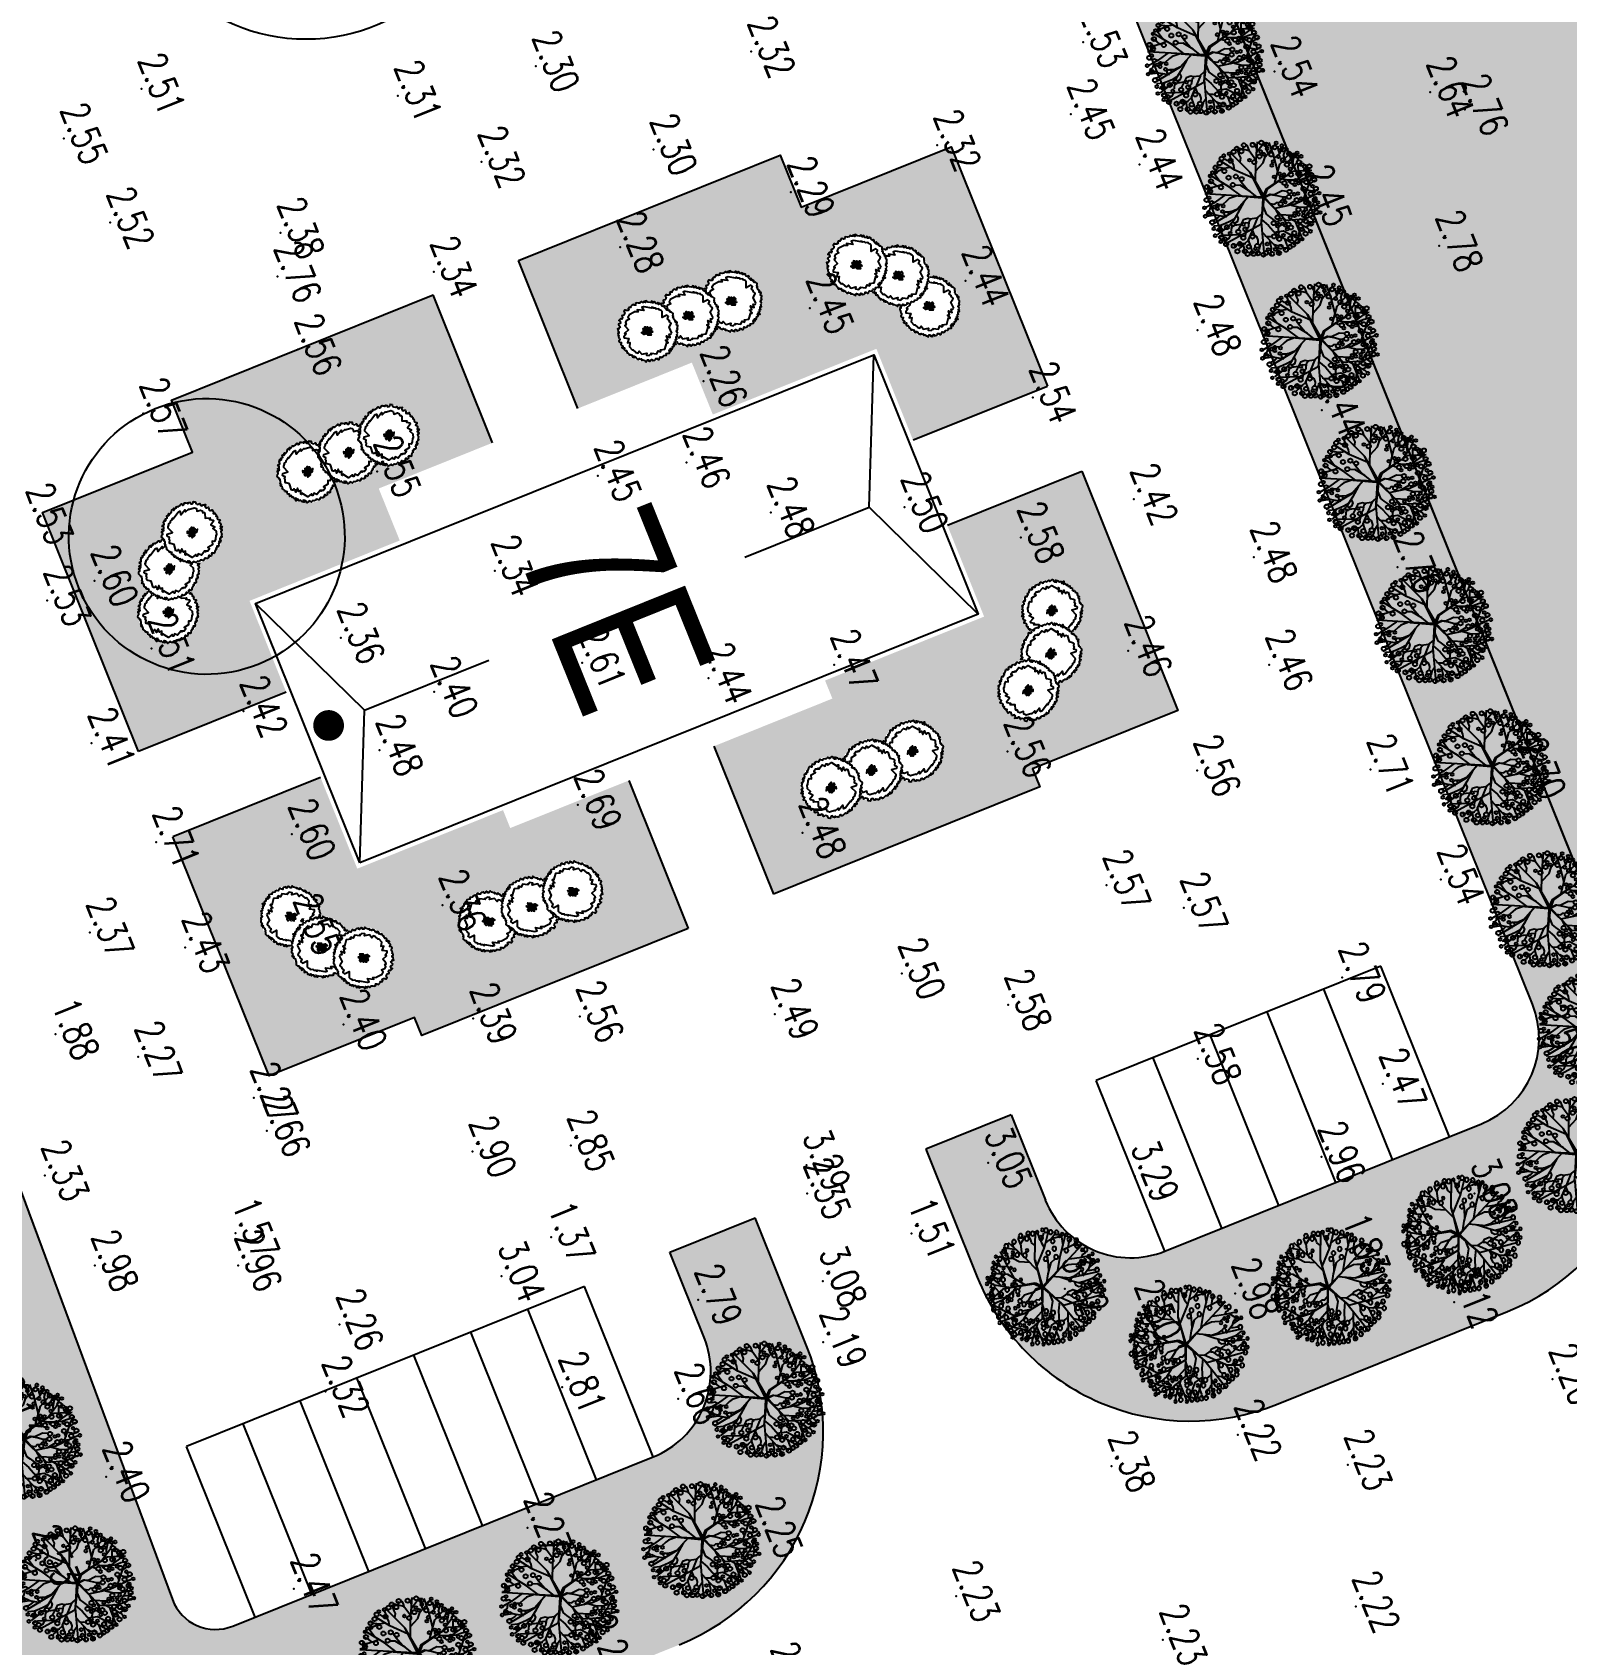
# Model space of a CAD drawing. Header units: millimetres. Extents: x 405522 to 410309, y 2303080 to 2310223.
# Drawn here: x 406826.9 to 406927, y 2306769 to 2306874.2 of the extents above; entities that cross this region are included whole.
import ezdxf
from ezdxf.enums import TextEntityAlignment as Align
from ezdxf.xclip import XClip

# ---------------------------------------------------------------- set-up
doc = ezdxf.new("R2010")
doc.units = ezdxf.units.MM
doc.header["$LTSCALE"] = 10
doc.header["$MEASUREMENT"] = 0
doc.header["$XCLIPFRAME"] = 0
doc.layers.get('0').update_dxf_attribs({"linetype": 'CONTINUOUS'})
doc.layers.get('Defpoints').update_dxf_attribs({"linetype": 'CONTINUOUS'})
for name, color, linetype in [('2CAY1', 88, 'CONTINUOUS'), ('Bao', 1, 'CONTINUOUS'), ('caodo', 7, 'CONTINUOUS'), ('Cay', 86, 'CONTINUOUS'), ('CAYCO', 86, 'CONTINUOUS'), ('co', 84, 'CONTINUOUS'), ('DIM', 4, 'CONTINUOUS'), ('Hatch', 8, 'CONTINUOUS'), ('Line', 136, 'CONTINUOUS'), ('Nha xuong', 125, 'CONTINUOUS'), ('Other', 9, 'CONTINUOUS'), ('piping', 1, 'CONTINUOUS')]:
    doc.layers.add(name, color=color, linetype=linetype)
doc.layers.add('Bo-co', color=84, linetype='CONTINUOUS', lineweight=18)
doc.styles.add('1', font='VHAVAN_2.TTF')
doc.styles.add('Dien', font='simplex.shx', dxfattribs={"width": 0.75})
doc.styles.add('txt', font='romans.shx', dxfattribs={"height": 0.2})
doc.dimstyles.new('D6.7', dxfattribs={"dimscale": 6.7, "dimtxt": 1.5, "dimasz": 2, "dimexe": 1.5, "dimexo": 0.5, "dimgap": 1, "dimtad": 1, "dimdec": 0, "dimdsep": 46, "dimtxsty": 'Dien', "dimcen": 1, "dimclrd": 256, "dimclre": 256, "dimclrt": 7, "dimaunit": 1, "dimadec": 3, "dimazin": 0, "dimtfac": 1, "dimtdec": 0, "dimtmove": 1, "dimatfit": 0, "dimfxl": 1, "dimtolj": 1, "dimtzin": 0, "dimlwe": -1, "dimarcsym": 0})
pattern_1 = [(21.91894, (407717.7514, 2306586.61675), (0.39203297, 0.91995117), [0.1875, -1.2267136]), (336.91894, (407717.7514, 2306586.6167), (0.392033, 0.9199512), [0.1875, -0.8125]), (66.91894, (407717.7514, 2306586.6167), (-0.9199512, 0.392033), [0.1875, -0.8125])]

# ---------------------------------------------------------------- blocks, each defined once
blk = doc.blocks.new('*D26')
at = {"layer": 'Defpoints', "color": 0, "linetype": 'Continuous'}
for p in [(406742.66, 2306987.54), (407088.98, 2306054.36), (407050.04, 2306039.91)]:
    blk.add_point(p, dxfattribs=at)
at = {"layer": 'DIM'}
for p, q in [((406739.52, 2306986.38), (406694.3, 2306969.59)), ((407085.84, 2306053.2), (407040.61, 2306036.41))]:
    blk.add_line(p, q, dxfattribs=at)
at = {"layer": 'DIM', "linetype": 'Continuous', "lineweight": -2}
blk.add_line((406708.38, 2306960.53), (407045.37, 2306052.47), dxfattribs=at)
at = {"layer": 'DIM', "linetype": 'Continuous'}
for points in [[(406710.47, 2306961.3), (406706.29, 2306959.75), (406703.72, 2306973.09)], [(407047.47, 2306053.25), (407043.28, 2306051.7), (407050.04, 2306039.91)]]:
    blk.add_solid(points, dxfattribs=at)
at = {"layer": 'DIM', "color": 7, "linetype": 'Continuous', "insert": (406887.87, 2306510.58), "char_height": 10.05, "attachment_point": 5, "rotation": 290.3607, "style": 'Dien'}
blk.add_mtext('\\A1;995', dxfattribs=at)
blk = doc.blocks.new('43')
at = {"layer": 'CAYCO', "color": 98}
for points in [[(0.04, -0.02), (-0.86, 0.37), (-2.64, 3.15), (-2.7, 5.04)], [(-1.87, 2.02), (-1.76, 2.46), (-1.81, 3.95), (-2.01, 4.53), (-2.16, 5.15)], [(-1.2, 4.66), (-1.86, 4.94), (-2.03, 5.12)], [(0.42, 4.1), (-1.21, 4.7), (-1.68, 5.39)], [(-0.67, 4.45), (-0.52, 5.24), (-0.7, 5.57)], [(1.16, 1.16), (0.75, 3.27), (-0.35, 5.71)], [(-0.05, -0.04), (2.4, 2.26), (2.32, 4.25), (1.64, 5.8)], [(2.3, 4.23), (1.65, 4.57), (1.19, 4.93), (0.32, 5.38), (0.29, 5.53)], [(0.88, 2.85), (1.11, 3.69), (1.09, 4.44), (0.91, 5.18), (0.88, 5.42)], [(1.44, 4.8), (1.38, 5.29), (1.18, 5.59)], [(2.1, 4.65), (2.44, 5.05)], [(-2.91, 3.09), (-3.35, 3.07), (-4.07, 3.21), (-4.52, 3.35)], [(-3.68, 2.12), (-3.69, 2.68), (-4.13, 3.2), (-4.33, 3.37)], [(-2.17, 2.46), (-3.54, 3.53), (-4.32, 3.84)], [(-2.55, 3.65), (-3.24, 3.66), (-3.68, 4.06)], [(-3.27, 3.66), (-3.18, 4.06), (-3.23, 4.39)], [(-2.64, 4.16), (-3.16, 4.5)], [(-1.77, 3.52), (-2.58, 4.67), (-2.63, 4.75)], [(-0.13, 4.34), (-0.66, 4.14)], [(2.36, 2.86), (3.27, 4.48), (3.54, 4.71)], [(2.56, 3.22), (4.46, 3.93)], [(3.17, 4.26), (2.81, 4.95)], [(3.06, 3.95), (3.48, 4.14), (3.77, 4.24)], [(3.49, 3.61), (4.83, 3.5)], [(3.65, 0.99), (3.53, 1.99), (3.88, 2.64), (4.25, 3.42), (4.49, 3.73)], [(-4.51, 1.76), (-4.85, 1.64), (-5.28, 1.6)], [(-4.83, 1.65), (-5.19, 2)], [(-4.03, 1.2), (-4.47, 1.74), (-4.9, 1.97), (-5.07, 2.28)], [(-4.04, 2.28), (-4.29, 2.16), (-4.66, 2.28), (-5, 2.39)], [(-1.36, 1.16), (-3.41, 1.75), (-4.58, 2.87)], [(-3.86, 2.86), (-4.39, 3.1)], [(-1.76, 2.51), (-1.47, 2.76)], [(-1.63, 1.54), (-1.46, 2.01)], [(-0.23, 1.03), (-0.65, 1.92), (-0.6, 2.43)], [(0.02, 0.04), (-0.29, 0.72), (-0.16, 1.36), (0.01, 1.98), (-0.03, 2.47)], [(0.92, 2.37), (0.43, 3.22)], [(1.81, 1.8), (1.9, 2.79), (1.85, 3.14)], [(1.95, 1.85), (2.84, 2.3)], [(2.3, -0.28), (2.94, 0.44), (3.77, 1.14), (4.95, 3.12)], [(3.96, 2.69), (4.48, 2.88), (4.81, 3.21), (4.82, 3.28)], [(4.27, 2.05), (4.9, 2.29), (5.28, 2.54)], [(4.86, 0.94), (4.98, 1.22), (5.08, 1.71), (5.47, 2.18)], [(-4.46, -0.65), (-4.68, -0.63), (-5.74, 0.23)], [(-2.63, 1.53), (-4.36, 1.12), (-5.66, 0.7)], [(-4.56, 0.55), (-4.93, 0.4), (-5.65, 0.38)], [(-2.77, -0.76), (-3.58, 0.01), (-4.2, 0.23), (-4.88, 0.85), (-5.45, 1.28)], [(-0.01, 0), (-2.64, -1.37), (-4.76, -3.4)], [(-0.01, 0), (2.83, -0.34), (4.73, -4)], [(0.67, 0.64), (0.75, 1.15), (0.56, 1.35), (0.55, 1.53)], [(0.9, -0.11), (1.77, 0.22), (2.04, 0.57), (2.56, 1.26)], [(1.28, 1.22), (1.91, 1.54)], [(3.63, 1.42), (3.1, 1.51)], [(3.63, -0.2), (5.26, 1.25), (5.9, 1.51)], [(3.91, 1.17), (4.26, 1.47)], [(3.98, 0.07), (4.06, 0.27), (4.06, 0.58), (4.09, 0.89)], [(4.49, 0.53), (5.26, 0.69), (5.85, 0.61), (5.99, 0.68)], [(-1.58, -0.81), (-3.4, -0.75), (-5.77, -0.53)], [(-5.12, -0.62), (-5.42, -0.79), (-5.61, -0.93)], [(-4.75, -1.34), (-5.1, -1.46), (-5.36, -1.55), (-5.46, -1.67)], [(-3.87, -0.71), (-4.85, -1.41), (-5.11, -2.38)], [(-4.46, -0.65), (-4.68, -0.63)], [(-1.99, -1.03), (-2.87, -2.93), (-3.82, -4.37)], [(-0.81, -1.64), (-1.6, -2.29), (-2.03, -2.57)], [(-0.04, -0.65), (-0.64, -1.37), (-1.29, -2.39), (-1.28, -3)], [(0.01, 0), (-0.47, -6.08)], [(-0.13, -1.52), (1.21, -2.75), (2.78, -5.48)], [(1.74, -0.26), (2.15, -0.77), (2.24, -1.42), (2.16, -1.66), (2.31, -2.16), (3.34, -2.7)], [(2.09, -0.67), (3.26, -1.18)], [(2.28, -1.36), (2.43, -1.53), (2.83, -1.61), (3.02, -1.64), (3.26, -1.89), (3.3, -1.86)], [(2.56, -0.3), (6.08, -0.05)], [(2.65, -1.63), (2.62, -1.92), (2.76, -2.06)], [(3.27, -1.19), (4.36, -1.67), (5.76, -1.23)], [(3.45, -1.21), (3.96, -1.01)], [(3.75, -1.11), (4.04, -0.81), (4.44, -0.68), (4.76, -0.71)], [(4.34, -1.58), (5.45, -2.82)], [(4.6, -0.19), (4.95, -0.45), (5.38, -0.57), (5.85, -0.83)], [(-4.92, -2.07), (-5.37, -1.9)], [(-3.69, -2.37), (-4.15, -2.29), (-4.43, -2.42), (-5.1, -2.62)], [(-2.92, -2.94), (-3.34, -3.01), (-3.71, -3.16), (-4.23, -3.35), (-4.55, -3.49)], [(-3.81, -3.15), (-3.87, -3.42), (-3.9, -3.68), (-4.06, -3.93)], [(-0.19, -2.32), (-1.12, -3.51), (-2.43, -5.54)], [(-0.2, -2.73), (0.07, -3.56), (0.28, -3.83), (0.68, -4.28), (0.7, -4.81)], [(0.44, -2.05), (1.57, -2.69), (2.5, -3.28), (3.09, -3.92), (3.8, -4.87)], [(1.16, -2.71), (1.41, -3.31), (1.45, -3.77)], [(1.83, -2.82), (2.15, -2.67), (2.5, -2.79), (2.7, -3.14)], [(2.2, -3.1), (2.48, -3.6), (2.73, -4.23), (2.83, -4.51), (2.89, -5.16), (2.95, -5.27)], [(2.75, -3.28), (3.22, -3.42), (3.44, -3.42)], [(2.77, -2.42), (2.82, -2.82), (2.83, -2.99)], [(3.65, -1.91), (4.07, -2.02)], [(3.84, -2.41), (3.87, -4.2), (4.06, -4.67)], [(4.77, -1.94), (4.78, -2.6), (5.01, -3.17)], [(4.94, -2.21), (5.17, -2.16), (5.66, -2.1), (5.74, -2.17)], [(-3.16, -3.37), (-3.13, -3.64), (-3.07, -4.01), (-3.17, -4.5), (-3.23, -4.89)], [(-3.06, -4.19), (-2.87, -4.46), (-2.71, -4.83), (-2.74, -5.12)], [(-1.73, -4.49), (-2.64, -5.12)], [(-1.27, -4.82), (-1.49, -5.09), (-1.64, -5.38), (-1.8, -5.61)], [(-1.48, -4.09), (-1.31, -4.55), (-1.08, -5.34), (-1.15, -5.83)], [(-0.29, -4.01), (0.48, -5.13), (1.02, -6.1)], [(1.8, -4.92), (1.58, -5.32), (1.61, -5.81), (1.67, -5.96)], [(1.98, -3.86), (1.76, -5.02), (1.87, -5.9)], [(1.84, -4.57), (2.05, -4.8), (2.26, -5.15), (2.36, -5.54)], [(2.77, -4.4), (3.29, -4.62), (3.38, -4.98)], [(3.25, -4.16), (3.33, -4.52), (3.3, -4.9)], [(3.83, -3.49), (4.19, -3.68), (4.36, -3.95), (4.53, -4.16)], [(-1.05, -5.33), (-0.79, -5.49), (-0.59, -5.82), (-0.54, -6.02)], [(0.5, -5.02), (0.31, -5.38), (0.38, -5.67), (0.31, -5.88)], [(0.68, -5.48), (1.25, -5.62), (1.41, -5.92)]]:
    blk.add_lwpolyline(points, dxfattribs=at)
for points in [[(-2.61, -1.35), (-0.25, -0.04, 0.639731), (-0.25, 0.04, -0.028149), (-0.87, 0.31), (-2.1, 2.27)], [(-2.1, 2.27), (-0.83, 0.4), (-0.1, 0.11, 1.16279), (-0.09, 0.17), (-0.31, 0.64), (-0.24, 1.06)], [(-0.23, 1.03), (-0.27, 0.73), (0, 0.17, 0.55359), (0.09, 0.16), (1.96, 1.86), (0.14, 0.09, 0.626939), (0.16, 0.03), (2.61, -0.3)], [(-0.19, -2.54), (-0.05, -0.15, 0.782514), (-0.12, -0.13), (-2.59, -1.33)], [(-0.19, -2.62), (0.07, -0.16, -0.463396), (0.16, -0.1), (2.81, -0.31)]]:
    blk.add_lwpolyline(points, format="xyb", dxfattribs=at)
for centre, radius in [((-3.12, 4.81), 0.215), ((-2.22, 4.98), 0.215), ((-1.72, 5.28), 0.215), ((-1.06, 5.08), 0.144), ((-0.79, 5.43), 0.215), ((-0.26, 4.88), 0.215), ((-0.3, 5.76), 0.144), ((0.2, 5.35), 0.144), ((0.4, 5.29), 0.215), ((0.66, 5.59), 0.144), ((1.12, 5.48), 0.215), ((1.66, 5.45), 0.215), ((1.7, 5.82), 0.144), ((1.94, 4.84), 0.215), ((2.49, 5.22), 0.144), ((2.84, 4.86), 0.215), ((-4.54, 3.56), 0.144), ((-4.26, 3.22), 0.215), ((-4.16, 3.98), 0.144), ((-4.11, 3.59), 0.144), ((-3.56, 3.72), 0.215), ((-3.3, 4.11), 0.144), ((-3.07, 4.37), 0.215), ((-2.67, 4.61), 0.215), ((-2.36, 3.65), 0.215), ((-2.37, 3.83), 0.144), ((-1.71, 3.38), 0.144), ((-1.62, 4.14), 0.144), ((-1.48, 4.47), 0.215), ((-1.39, 3.63), 0.144), ((-1.22, 3.27), 0.144), ((-0.79, 4.14), 0.215), ((-0.32, 3.54), 0.144), ((0.21, 3.87), 0.144), ((0.35, 3.42), 0.215), ((0.3, 4.45), 0.144), ((0.64, 4.33), 0.144), ((0.73, 4.65), 0.215), ((1.35, 3.58), 0.215), ((1.34, 4.36), 0.144), ((1.62, 4.09), 0.144), ((1.72, 3.21), 0.144), ((1.84, 3.58), 0.144), ((1.99, 4.09), 0.144), ((2.53, 3.74), 0.215), ((2.6, 4.36), 0.215), ((2.74, 4.61), 0.144), ((3.07, 3.79), 0.215), ((3.46, 3.89), 0.144), ((3.86, 4.27), 0.215), ((4.11, 3.29), 0.144), ((4.63, 3.42), 0.215), ((-4.47, 2.74), 0.215), ((-4.17, 1.64), 0.144), ((-3.81, 2.08), 0.215), ((-3.61, 2.85), 0.144), ((-3.33, 2.48), 0.215), ((-2.88, 2.81), 0.144), ((-2.38, 1.74), 0.144), ((-2.28, 2.88), 0.215), ((-2.31, 2.16), 0.144), ((-2.02, 1.87), 0.144), ((-1.52, 3), 0.215), ((-1.43, 2.19), 0.215), ((-1.12, 2.4), 0.144), ((-0.52, 2.7), 0.215), ((-0.24, 3.17), 0.144), ((0.01, 2.62), 0.215), ((0.21, 2.14), 0.144), ((0.46, 1.91), 0.144), ((0.56, 2.24), 0.144), ((0.72, 1.75), 0.215), ((1.98, 3.17), 0.144), ((2.13, 2.7), 0.144), ((2.33, 1.66), 0.144), ((2.78, 1.92), 0.144), ((2.86, 2.52), 0.215), ((2.87, 1.6), 0.144), ((2.96, 2.22), 0.144), ((3.18, 2.77), 0.215), ((3.34, 2.36), 0.144), ((3.76, 3.1), 0.215), ((3.97, 1.98), 0.144), ((4.31, 2.68), 0.215), ((4.36, 1.53), 0.215), ((5.16, 1.65), 0.215), ((5.49, 2.2), 0.215), ((-5.44, 0.39), 0.215), ((-5.15, 1.25), 0.215), ((-5.03, 0.46), 0.144), ((-4.41, 0.89), 0.215), ((-3.68, 1.06), 0.144), ((-3.29, 0.93), 0.144), ((-2.09, 1.14), 0.144), ((0, 0), 0.0638), ((2.1, 1.4), 0.215), ((2.7, 0.98), 0.215), ((2.68, 1.34), 0.144), ((3.01, 1.39), 0.144), ((3.74, 1.36), 0.144), ((4.08, 1), 0.215), ((5.41, 1.1), 0.144), ((5.41, 0.36), 0.144), ((-5.46, -1.01), 0.215), ((-3.66, -0.89), 0.215), ((5.02, -0.76), 0.215), ((5.09, -1.63), 0.215), ((5.32, -0.96), 0.144), ((5.8, -0.7), 0.215), ((5.84, -1.77), 0.215), ((-4.8, -2.21), 0.215), ((-4.77, -3), 0.215), ((-1.93, -2.23), 0.215), ((3.52, -2.69), 0.215), ((4.15, -2.18), 0.215), ((4.78, -2.56), 0.215), ((4.97, -3.19), 0.215), ((5.56, -2.05), 0.215), ((-3.62, -4.48), 0.215), ((-2.72, -4.89), 0.144), ((-2.1, -3.59), 0.215), ((0.82, -4.2), 0.144), ((1.39, -4.28), 0.144), ((3.02, -3.85), 0.215), ((3.27, -4.58), 0.215), ((-1.77, -5.41), 0.215), ((-0.05, -5.64), 0.144)]:
    blk.add_circle(centre, radius, dxfattribs=at)
at = {"layer": 'CAYCO', "color": 50}
for centre, radius in [((3.62, 4.78), 0.144), ((4.41, 3.92), 0.144), ((-5.31, 2.01), 0.144), ((-4.9, 2.14), 0.215), ((-4.92, 2.49), 0.144), ((4.99, 2.97), 0.215), ((5.21, 2.59), 0.215), ((5.81, 1.48), 0.215), ((-5.67, -0.13), 0.215), ((-5.6, 1.41), 0.144), ((-4.45, 0.13), 0.144), ((4.85, 0.28), 0.144), ((5.78, 0.12), 0.215), ((5.88, 0.75), 0.215), ((5.95, -0.13), 0.215), ((-4.73, -0.18), 0.144), ((-4.24, -0.34), 0.215), ((-3.87, -1.39), 0.144), ((4.06, -1.23), 0.215), ((5.65, -1.31), 0.144), ((5.84, -1.16), 0.215), ((-5.44, -1.94), 0.215), ((-5.09, -2.67), 0.215), ((-4.57, -3.47), 0.144), ((-3.85, -3.34), 0.215), ((-2.21, -2.83), 0.215), ((-1.35, -3.16), 0.215), ((2.73, -3.24), 0.215), ((2.76, -2.13), 0.144), ((3.28, -1.95), 0.215), ((5.54, -2.82), 0.215), ((-4.39, -4.02), 0.144), ((-4.09, -4.26), 0.215), ((-3.18, -4.9), 0.215), ((-2.79, -4.01), 0.215), ((-1.12, -4.39), 0.215), ((0.74, -4.78), 0.144), ((0.9, -5.13), 0.144), ((1.1, -4.8), 0.144), ((1.63, -3.9), 0.215), ((3.65, -3.54), 0.144), ((3.88, -5.11), 0.144), ((4.06, -4.47), 0.215), ((4.26, -4.1), 0.215), ((4.53, -4.51), 0.144), ((4.78, -3.98), 0.215), ((-2.66, -5.23), 0.144), ((-2.32, -5.49), 0.144), ((-1.19, -5.85), 0.215), ((-0.74, -5.52), 0.215), ((0.16, -5.92), 0.215), ((0.97, -6.15), 0.144), ((1.59, -5.69), 0.215), ((1.85, -6.09), 0.144), ((2.49, -5.38), 0.215), ((3.16, -5.21), 0.144)]:
    blk.add_circle(centre, radius, dxfattribs=at)
blk = doc.blocks.new('cayduongpho1')
blk.add_wipeout([(-1.65, 1.13), (-1.75, 0.97), (-1.85, 0.75), (-1.91, 0.58), (-1.96, 0.38), (-1.99, 0.18), (-2, -0.06), (-1.99, -0.2), (-1.96, -0.41), (-1.9, -0.62), (-1.83, -0.8), (-1.74, -0.98), (-1.64, -1.15), (-1.53, -1.29), (-1.4, -1.43), (-1.2, -1.6), (-1, -1.73), (-0.74, -1.86), (-0.48, -1.94), (-0.24, -1.99), (0.01, -2), (0.25, -1.98), (0.5, -1.94), (0.68, -1.88), (0.91, -1.78), (1.14, -1.65), (1.34, -1.49), (1.52, -1.3), (1.71, -1.04), (1.83, -0.82), (1.92, -0.56), (1.98, -0.3), (2, -0.04), (1.99, 0.24), (1.95, 0.44), (1.91, 0.61), (1.83, 0.82), (1.76, 0.96), (1.66, 1.11), (1.54, 1.28), (1.38, 1.45), (1.16, 1.63), (1.01, 1.73), (0.75, 1.85), (0.49, 1.94), (0.2, 1.99), (-0.06, 2), (-0.42, 1.95), (-0.72, 1.86), (-0.99, 1.74), (-1.24, 1.57), (-1.39, 1.43), (-1.5, 1.32)]).dxf.layer = '2CAY1'
at = {"layer": '2CAY1'}
for points in [[(-1.85, 0.66), (-1.69, 0.74), (-1.74, 0.74), (-1.74, 0.77), (-1.69, 0.82), (-1.74, 0.86), (-1.74, 0.9), (-1.67, 0.94), (-1.67, 1.02), (-1.64, 1.12), (-1.58, 1.12), (-1.52, 1.17), (-1.53, 1.27), (-1.49, 1.32), (-1.42, 1.27), (-1.38, 1.32), (-1.38, 1.38), (-1.29, 1.38), (-1.24, 1.4), (-1.21, 1.47), (-1.14, 1.48), (-1.14, 1.57), (-1.1, 1.57), (-1.05, 1.73), (-0.91, 1.77), (-0.85, 1.73), (-0.8, 1.75), (-0.77, 1.83), (-0.7, 1.85), (-0.69, 1.78), (-0.61, 1.8), (-0.58, 1.77), (-0.56, 1.8), (-0.59, 1.88), (-0.54, 1.9), (-0.49, 1.81), (-0.38, 1.86), (-0.38, 1.96), (-0.29, 1.96), (-0.27, 1.9), (-0.21, 1.9), (-0.12, 1.95), (-0.12, 2), (-0.07, 1.98), (0.02, 2), (0.02, 1.93), (0.07, 1.9), (0.13, 1.93), (0.13, 1.98), (0.17, 1.96), (0.18, 1.91), (0.25, 1.88), (0.37, 1.96), (0.41, 1.93), (0.41, 1.85), (0.48, 1.83), (0.51, 1.91), (0.57, 1.9), (0.57, 1.85), (0.61, 1.81), (0.73, 1.77), (0.87, 1.81), (0.94, 1.75), (0.88, 1.68), (0.95, 1.67), (1.01, 1.72), (1.02, 1.67), (1.02, 1.63), (1.08, 1.6), (1.16, 1.63), (1.19, 1.58), (1.21, 1.55), (1.21, 1.52), (1.21, 1.5), (1.3, 1.45), (1.41, 1.42), (1.42, 1.4), (1.42, 1.38), (1.46, 1.38), (1.46, 1.34), (1.45, 1.3), (1.41, 1.27), (1.46, 1.25), (1.49, 1.22), (1.6, 1.22), (1.64, 1.17), (1.64, 1.15), (1.64, 1.15), (1.63, 1.14), (1.68, 1.04), (1.64, 1), (1.64, 1), (1.64, 1), (1.71, 0.97), (1.75, 0.97), (1.75, 0.92), (1.77, 0.87), (1.75, 0.87), (1.7, 0.81), (1.75, 0.74), (1.84, 0.71), (1.92, 0.72), (1.95, 0.59), (1.86, 0.54), (1.86, 0.49), (1.85, 0.46), (1.85, 0.44), (1.86, 0.36), (1.92, 0.31), (1.96, 0.28), (1.93, 0.23), (1.92, 0.23), (1.86, 0.19), (1.88, 0.18), (1.86, 0.16), (1.88, 0.13), (1.88, 0.08), (1.9, 0.08), (1.92, 0.08), (1.96, 0.08), (2.03, -0.1), (1.99, -0.04), (1.93, -0.1), (1.9, -0.1), (1.9, -0.14), (1.85, -0.19), (1.88, -0.24), (1.9, -0.24), (1.92, -0.29), (1.95, -0.32), (1.95, -0.34), (1.88, -0.39), (1.88, -0.39), (1.86, -0.4), (1.78, -0.44), (1.78, -0.48), (1.82, -0.5), (1.82, -0.55), (1.82, -0.57), (1.82, -0.57), (1.79, -0.57), (1.9, -0.62), (1.86, -0.65), (1.79, -0.77), (1.7, -0.77), (1.71, -0.8), (1.71, -0.87), (1.75, -0.87), (1.72, -0.9), (1.72, -0.9), (1.72, -0.92), (1.68, -1), (1.61, -1), (1.63, -1.06), (1.57, -1.13), (1.52, -1.13), (1.48, -1.2), (1.48, -1.2), (1.48, -1.25), (1.48, -1.25), (1.49, -1.33), (1.45, -1.36), (1.42, -1.36), (1.34, -1.35), (1.3, -1.33), (1.3, -1.33), (1.31, -1.36), (1.3, -1.41), (1.3, -1.46), (1.3, -1.46), (1.21, -1.51), (1.19, -1.51), (1.1, -1.53), (1.1, -1.54), (1.12, -1.54), (1.15, -1.64), (1.05, -1.64), (1.01, -1.64), (1.02, -1.61), (0.97, -1.58), (0.95, -1.63), (0.95, -1.69), (0.95, -1.69), (0.88, -1.73), (0.84, -1.73), (0.8, -1.69), (0.73, -1.73), (0.73, -1.73), (0.73, -1.76), (0.69, -1.81), (0.61, -1.81), (0.48, -1.89), (0.48, -1.83), (0.41, -1.86), (0.36, -1.81), (0.3, -1.83), (0.3, -1.86), (0.3, -1.89), (0.28, -1.89), (0.29, -1.89), (0.26, -1.91), (0.21, -1.91), (0.14, -1.91), (0.18, -1.84), (0.13, -1.84), (0.11, -1.86), (0.04, -1.86), (0.03, -1.86), (0.04, -1.87), (0.03, -1.89), (-0.05, -1.91), (-0.12, -1.92), (-0.11, -1.92), (-0.18, -1.91), (-0.16, -1.87), (-0.18, -1.83), (-0.25, -1.86), (-0.32, -1.81), (-0.33, -1.86), (-0.34, -1.87), (-0.36, -1.87), (-0.4, -1.86), (-0.41, -1.86), (-0.44, -1.83), (-0.44, -1.83), (-0.56, -1.83), (-0.66, -1.86), (-0.7, -1.83), (-0.7, -1.78), (-0.7, -1.78), (-0.7, -1.71), (-0.77, -1.69), (-0.8, -1.71), (-0.8, -1.73), (-0.8, -1.73), (-0.81, -1.73), (-0.89, -1.74), (-0.94, -1.69), (-0.92, -1.64), (-0.95, -1.58), (-1.01, -1.58), (-1.05, -1.63), (-1.07, -1.61), (-1.16, -1.54), (-1.2, -1.48), (-1.17, -1.41), (-1.23, -1.39), (-1.27, -1.38), (-1.32, -1.41), (-1.39, -1.38), (-1.4, -1.35), (-1.4, -1.2), (-1.49, -1.2), (-1.57, -1.11), (-1.57, -1.03), (-1.69, -0.96), (-1.69, -0.98), (-1.71, -0.9), (-1.67, -0.85), (-1.78, -0.78), (-1.86, -0.73), (-1.85, -0.68), (-1.78, -0.63), (-1.76, -0.53), (-1.86, -0.55), (-1.87, -0.55), (-1.89, -0.55), (-1.87, -0.47), (-1.86, -0.47), (-1.8, -0.47), (-1.8, -0.44), (-1.82, -0.44), (-1.91, -0.44), (-1.91, -0.37), (-1.89, -0.3), (-1.87, -0.27), (-1.94, -0.22), (-1.94, -0.17), (-1.86, -0.07), (-1.91, -0.07), (-2.03, -0.02), (-1.85, 0.04), (-1.94, 0.13), (-1.91, 0.16), (-1.89, 0.18), (-1.87, 0.23), (-1.86, 0.24), (-1.91, 0.26), (-1.93, 0.29), (-1.89, 0.31), (-1.87, 0.33), (-1.86, 0.34), (-1.85, 0.38), (-1.85, 0.44), (-1.91, 0.46), (-1.91, 0.46), (-1.85, 0.52), (-1.82, 0.54), (-1.8, 0.54), (-1.8, 0.54)], [(-1.49, 0.52), (-1.16, 0.8), (-1.2, 1.03), (-1.2, 1.03), (-1.2, 1.07), (-1.16, 1.12), (-1.02, 1.16), (-1, 1.22), (-0.85, 1.25), (-0.85, 1.4), (-0.84, 1.43), (-0.71, 1.47), (-0.49, 1.2), (-0.34, 1.56), (-0.25, 1.6), (-0.12, 1.6), (-0.07, 1.64), (0.07, 1.56), (0.15, 1.6), (0.27, 1.54), (0.31, 1.57), (0.39, 1.55), (0.36, 1.51), (0.86, 1.39), (0.92, 1.35), (0.92, 1.33), (0.98, 1.3), (0.79, 1.15), (1.2, 1.03), (1.09, 0.94), (1.33, 0.83), (1.32, 0.81), (1.56, 0.52), (1.56, 0.52), (1.56, 0.42), (1.57, 0.36), (1.42, 0.27), (1.58, 0.07), (1.58, 0.07), (1.58, -0.03), (1.48, -0.13), (1.53, -0.22), (1.49, -0.24), (1.49, -0.27), (1.21, -0.4), (1.35, -0.69), (1.35, -0.7), (1.25, -0.7), (1.3, -0.93), (1.26, -1), (0.95, -0.91), (0.93, -1.21), (0.79, -1.13), (0.71, -1.39), (0.47, -1.51), (0.43, -1.48), (0.21, -1.55), (0.05, -1.55), (0.01, -1.41), (-0.22, -1.52), (-0.49, -1.32), (-0.52, -1.45), (-0.7, -1.41), (-0.75, -1.28), (-0.8, -1.28), (-0.77, -1.22), (-1.11, -1.12), (-1.11, -0.9), (-1.28, -0.9), (-1.28, -0.85), (-1.29, -0.85), (-1.22, -0.77), (-1.48, -0.62), (-1.42, -0.18), (-1.51, -0.19), (-1.51, -0.14), (-1.28, -0.06), (-1.39, 0.04), (-1.23, 0.22), (-1.5, 0.22), (-1.47, 0.25), (-1.39, 0.25), (-1.41, 0.32), (-1.35, 0.4), (-1.45, 0.43)]]:
    blk.add_lwpolyline(points, close=True, dxfattribs=at)
blk.add_lwpolyline([(-0.22, 0.05), (-0.09, 0.16), (-0.16, 0.26), (-0.03, 0.33), (0.02, 0.2), (-0.08, 0.08), (-0.25, 0.15), (-0.3, 0.07), (-0.16, 0.03), (-0.3, -0.13), (-0.09, -0.22), (-0.09, -0.05), (0.07, -0.15), (-0.04, -0.18), (-0.19, -0.1), (-0.01, 0.03), (0.08, -0.07), (0.07, 0.08), (0.17, 0), (0.14, -0.18), (0.07, 0.03), (0.06, 0.13), (0.24, 0.16), (0.24, -0.02), (0.13, 0.08), (0.14, 0.26), (0.02, 0.2), (0.02, -0.17), (0.15, -0.27), (0.35, -0.22), (0.22, -0.15), (0.3, -0.07), (0.21, -0.05), (0.29, -0.05), (0.36, 0.05), (0.28, 0.05), (0.17, 0.08), (0.24, 0.2), (0.32, 0.18), (0.28, 0.03)], dxfattribs=at)
at = {"layer": '2CAY1', "const_width": 0.0481}
blk.add_lwpolyline([(-0.02, 0, 1), (0.03, 0, 1)], format="xyb", close=True, dxfattribs=at)
blk = doc.blocks.new('kh_truc_thep')
at = {"color": 6}
blk.add_circle((0, -3), 3, dxfattribs=at)
at = {"color": 7, "style": '1', "width": 0.8}
blk.add_attdef('KH_TRUC', text='', height=3, dxfattribs=at).set_placement((0, -3), align=Align.MIDDLE)
blk = doc.blocks.new('20')
at = {"layer": 'caodo', "color": 8, "linetype": 'Continuous'}
for p in [(-733.79, -435.51), (-712.13, -434.89, 0.21), (-747.85, -436.47, -0.02), (-699.64, -436.82, 0.22), (-773.58, -437.94, 0.19), (-756.84, -438.4, -0.01), (-689.48, -438.15, 0.32), (-712.93, -439.6, 0.13), (-687.23, -439.3, 0.44), (-778.63, -441.19, 0.23), (-740.17, -441.9, -0.02), (-721.66, -441.62), (-751.39, -442.7), (-708.45, -442.88, 0.12), (-731.2, -444.68, -0.03), (-697.45, -445.22, 0.13), (-775.61, -446.67, 0.2), (-764.49, -447.35, 0.06), (-742.34, -448.27, -0.04), (-688.9, -448.19, 0.46), (-764.69, -450.2, 0.44), (-754.5, -449.89, 0.02), (-719.8, -450.48, 0.12), (-729.96, -452.25, 0.13), (-704.66, -453.69, 0.16), (-763.36, -454.95, 0.24), (-736.89, -457.02, -0.06), (-715.41, -458.08, 0.22), (-773.46, -459.13, 0.25), (-696.55, -458.91, 0.12), (-758.2, -462.91, 0.23), (-738.01, -462.32, 0.14), (-743.8, -463.2, 0.13), (-708.82, -464.72, 0.1), (-732.5, -465.59, 0.16), (-723.78, -465.25, 0.18), (-716.2, -467.22, 0.26), (-750.52, -469.4, 0.02), (-701, -468.5, 0.16), (-691.61, -469.16, 0.44), (-776.63, -470.05, 0.28), (-779.73, -471.34, 0.21), (-772.92, -474.47, 0.19), (-760.56, -473.78, 0.04), (-709.19, -474.63, 0.14), (-744.82, -475.41, 0.29), (-728.38, -475.54, 0.15), (-700, -475.53, 0.14), (-736.58, -476.41, 0.12), (-754.47, -477.31, 0.08), (-766.91, -478.57, 0.1), (-776.83, -480.64, 0.09), (-758.05, -481.1, 0.16), (-717.06, -481.2, 0.24), (-704.7, -482.43, 0.24), (-693.39, -482.37, 0.39), (-683.48, -482.61, 0.38), (-745.1, -484.67, 0.37), (-772.62, -487.11, 0.39), (-763.76, -486.6, 0.28), (-730.45, -486.5, 0.16), (-710.6, -489.92, 0.25), (-688.79, -489.55, 0.22), (-753.93, -491.22, 0.04), (-705.56, -491.39, 0.25), (-776.94, -493.01, 0.05), (-763.43, -492.79, 0.23), (-770.71, -493.99, 0.11), (-723.97, -495.68, 0.18), (-695.22, -495.95, 0.47), (-717.03, -497.73, 0.26), (-751.92, -498.62, 0.07), (-744.97, -498.48, 0.24), (-732.24, -498.33, 0.17), (-779.18, -499.64, -0.44), (-760.4, -499.02, 0.08), (-682.13, -500, 0.18), (-773.79, -501.12, -0.05), (-704.65, -501.26, 0.26), (-692.58, -502.88, 0.15), (-766.24, -503.79, -0.05), (-765.4, -505.95, 0.34), (-745.56, -506.92, 0.53), (-751.97, -507.31, 0.58), (-730.18, -508.19, 0.97), (-718.32, -508.04, 0.73), (-696.57, -507.66, 0.64), (-779.87, -508.87, 0.01), (-708.75, -508.91, 0.97), (-730.14, -510.04, 0.03), (-686.6, -510.05, 0.76), (-767.44, -512.64, -0.75), (-746.83, -512.9, -0.95), (-723.33, -512.66, -0.81), (-694.98, -513.68, -0.49), (-776.62, -514.75, 0.66), (-767.27, -514.74, 0.64), (-750.07, -515.43, 0.72), (-729.11, -515.77, 0.76), (-713.32, -516.27, 0.8), (-702.21, -516.57, 0.66), (-737.25, -516.98, 0.47), (-687.91, -517.13, 0.8), (-760.64, -518.59, -0.06), (-708.54, -517.97, 0.18), (-729.1, -519.75, -0.13), (-761.57, -522.96), (-746.12, -522.68, 0.49), (-681.51, -522.16, -0.12), (-738.56, -523.44, 0.34), (-702.04, -525.79, -0.1), (-710.27, -527.85, 0.06), (-694.86, -527.76, -0.09), (-775.87, -528.53, 0.08), (-748.38, -531.86, -0.05), (-733.28, -532.14, -0.07), (-780.46, -533.97, 0.21), (-763.62, -535.84, 0.15), (-720.42, -536.33, -0.09), (-694.33, -537.01, -0.1), (-706.92, -539.17, -0.09)]:
    blk.add_point(p, dxfattribs=at)
at = {"layer": 'caodo', "color": 8, "linetype": 'Continuous', "style": 'txt', "width": 0.75}
for s, p in [('2.32', (-733.29, -435.51)), ('2.53', (-711.63, -434.89, 0.21)), ('2.30', (-747.35, -436.47, -0.02)), ('2.54', (-699.14, -436.82, 0.22)), ('2.51', (-773.08, -437.94, 0.19)), ('2.31', (-756.34, -438.4, -0.01)), ('2.64', (-688.98, -438.15, 0.32)), ('2.45', (-712.43, -439.6, 0.13)), ('2.76', (-686.73, -439.3, 0.44)), ('2.55', (-778.13, -441.19, 0.23)), ('2.30', (-739.67, -441.9, -0.02)), ('2.32', (-721.16, -441.62)), ('2.32', (-750.89, -442.7)), ('2.44', (-707.95, -442.88, 0.12)), ('2.29', (-730.7, -444.68, -0.03)), ('2.45', (-696.95, -445.22, 0.13)), ('2.52', (-775.11, -446.67, 0.2)), ('2.38', (-763.99, -447.35, 0.06)), ('2.28', (-741.84, -448.27, -0.04)), ('2.78', (-688.4, -448.19, 0.46)), ('2.76', (-764.19, -450.2, 0.44)), ('2.34', (-754, -449.89, 0.02)), ('2.44', (-719.3, -450.48, 0.12)), ('2.45', (-729.46, -452.25, 0.13)), ('2.48', (-704.16, -453.69, 0.16)), ('2.56', (-762.86, -454.95, 0.24)), ('2.26', (-736.39, -457.02, -0.06)), ('2.54', (-714.91, -458.08, 0.22)), ('2.44', (-696.05, -458.91, 0.12)), ('2.57', (-772.96, -459.13, 0.25)), ('2.55', (-757.7, -462.91, 0.23)), ('2.45', (-743.3, -463.2, 0.13)), ('2.46', (-737.51, -462.32, 0.14)), ('2.50', (-723.28, -465.25, 0.18)), ('2.42', (-708.32, -464.72, 0.1)), ('2.53', (-780.39, -466, 0.21)), ('2.48', (-732, -465.59, 0.16)), ('2.58', (-715.7, -467.22, 0.26)), ('2.34', (-750.02, -469.4, 0.02)), ('2.48', (-700.5, -468.5, 0.16)), ('2.76', (-691.11, -469.16, 0.44)), ('2.60', (-776.13, -470.05, 0.28)), ('2.53', (-779.23, -471.34, 0.21)), ('2.51', (-772.42, -474.47, 0.19)), ('2.36', (-760.06, -473.78, 0.04)), ('2.46', (-708.69, -474.63, 0.14)), ('2.61', (-744.32, -475.41, 0.29)), ('2.47', (-727.88, -475.54, 0.15)), ('2.46', (-699.5, -475.53, 0.14)), ('2.44', (-736.08, -476.41, 0.12)), ('2.40', (-753.97, -477.31, 0.08)), ('2.42', (-766.41, -478.57, 0.1)), ('2.41', (-776.33, -480.64, 0.09)), ('2.48', (-757.55, -481.1, 0.16)), ('2.56', (-716.56, -481.2, 0.24)), ('2.56', (-704.2, -482.43, 0.24)), ('2.71', (-692.89, -482.37, 0.39)), ('2.70', (-682.98, -482.61, 0.38)), ('2.69', (-744.6, -484.67, 0.37)), ('2.71', (-772.12, -487.11, 0.39)), ('2.60', (-763.26, -486.6, 0.28)), ('2.48', (-729.95, -486.5, 0.16)), ('2.57', (-710.1, -489.92, 0.25)), ('2.54', (-688.29, -489.55, 0.22)), ('2.36', (-753.43, -491.22, 0.04)), ('2.57', (-705.06, -491.39, 0.25)), ('2.37', (-776.44, -493.01, 0.05)), ('2.55', (-762.93, -492.79, 0.23)), ('2.43', (-770.21, -493.99, 0.11)), ('2.50', (-723.47, -495.68, 0.18)), ('2.79', (-694.72, -495.95, 0.47)), ('2.58', (-716.53, -497.73, 0.26)), ('2.39', (-751.42, -498.62, 0.07)), ('2.56', (-744.47, -498.48, 0.24)), ('2.49', (-731.74, -498.33, 0.17)), ('1.88', (-778.68, -499.64, -0.44)), ('2.40', (-759.9, -499.02, 0.08)), ('2.50', (-681.63, -500, 0.18)), ('2.27', (-773.29, -501.12, -0.05)), ('2.58', (-704.15, -501.26, 0.26)), ('2.47', (-692.08, -502.88, 0.15)), ('2.27', (-765.74, -503.79, -0.05)), ('2.66', (-764.9, -505.95, 0.34)), ('2.90', (-751.47, -507.31, 0.58)), ('2.85', (-745.06, -506.92, 0.53)), ('3.29', (-729.68, -508.19, 0.97)), ('3.05', (-717.82, -508.04, 0.73)), ('2.96', (-696.07, -507.66, 0.64)), ('2.33', (-779.37, -508.87, 0.01)), ('3.29', (-708.25, -508.91, 0.97)), ('2.35', (-729.64, -510.04, 0.03)), ('3.08', (-686.1, -510.05, 0.76)), ('1.57', (-766.94, -512.64, -0.75)), ('1.37', (-746.33, -512.9, -0.95)), ('1.51', (-722.83, -512.66, -0.81)), ('2.98', (-776.12, -514.75, 0.66)), ('2.96', (-766.77, -514.74, 0.64)), ('1.83', (-694.48, -513.68, -0.49)), ('3.04', (-749.57, -515.43, 0.72)), ('3.08', (-728.61, -515.77, 0.76)), ('3.12', (-712.82, -516.27, 0.8)), ('2.98', (-701.71, -516.57, 0.66)), ('2.79', (-736.75, -516.98, 0.47)), ('3.12', (-687.41, -517.13, 0.8)), ('2.26', (-760.14, -518.59, -0.06)), ('2.50', (-708.04, -517.97, 0.18)), ('2.19', (-728.6, -519.75, -0.13)), ('2.32', (-761.07, -522.96)), ('2.81', (-745.62, -522.68, 0.49)), ('2.20', (-681.01, -522.16, -0.12)), ('2.66', (-738.06, -523.44, 0.34)), ('2.13', (-782.42, -524.27, -0.19)), ('2.22', (-701.54, -525.79, -0.1)), ('2.38', (-709.77, -527.85, 0.06)), ('2.23', (-694.36, -527.76, -0.09)), ('2.40', (-775.37, -528.53, 0.08)), ('2.27', (-747.88, -531.86, -0.05)), ('2.25', (-732.78, -532.14, -0.07)), ('2.53', (-779.96, -533.97, 0.21)), ('2.47', (-763.12, -535.84, 0.15)), ('2.23', (-719.92, -536.33, -0.09)), ('2.22', (-693.83, -537.01, -0.1)), ('2.28', (-743.73, -539.85, -0.04)), ('2.23', (-706.42, -539.17, -0.09)), ('2.23', (-731.8, -541.64, -0.09))]:
    blk.add_text(s, height=1.8, rotation=292, dxfattribs=at).set_placement(p, align=Align.CENTER)

msp = doc.modelspace()

# ---------------------------------------------------------------- hatches: boundary and pattern name
at = {"layer": 'co', "linetype": 'Continuous'}
h = msp.add_hatch(dxfattribs=at)
h.set_pattern_fill('GRASS', color=86, style=0)
h.set_pattern_definition(pattern_1)
h.paths.add_polyline_path([(406931.43, 2306810.25), (406858.66, 2306991.1, 0.414214), (406839.14, 2306999.42), (406759.51, 2306967.37), (406759.72, 2306966.84), (406755.34, 2306965.08), (406755.13, 2306965.61), (406751.83, 2306964.28), (406830.12, 2306753.32), (406832.8, 2306754.4), (406832.68, 2306754.69), (406837.06, 2306756.46), (406837.18, 2306756.16), (406869.07, 2306768.99, 0.414214), (406877.39, 2306788.51), (406874.03, 2306796.86), (406868.46, 2306794.62), (406870.7, 2306789.05, -0.414214), (406867.38, 2306781.25), (406839.94, 2306770.21, -0.422202), (406836.01, 2306771.94), (406768.16, 2306954.77, -0.40627), (406769.85, 2306958.6), (406846.41, 2306989.4, -0.414214), (406854.21, 2306986.08), (406924.74, 2306810.8, -0.414214), (406921.42, 2306802.99), (406900.77, 2306794.68, -0.414214), (406892.97, 2306798.01), (406890.73, 2306803.58), (406885.16, 2306801.34), (406888.52, 2306792.99, 0.414214), (406908.04, 2306784.67), (406923.11, 2306790.74, 0.414214)])
h = msp.add_hatch(dxfattribs=at)
h.set_pattern_fill('GRASS', color=86, style=0)
h.set_pattern_definition(pattern_1)
h.paths.add_polyline_path([(406881.94, 2306853.58), (406884.33, 2306847.63), (406893.1, 2306851.15), (406886.82, 2306866.76), (406877.03, 2306862.82), (406875.67, 2306866.22), (406861.84, 2306860.65), (406858.59, 2306859.34), (406862.47, 2306849.69), (406865.73, 2306851), (406869.9, 2306852.68), (406871.27, 2306849.29)])
h.paths.add_polyline_path([(406901.61, 2306829.98), (406895.34, 2306845.59), (406886.57, 2306842.06), (406888.97, 2306836.1), (406878.59, 2306831.93), (406879.07, 2306830.75), (406871.34, 2306827.64), (406875.23, 2306817.99), (406892.6, 2306824.98), (406892.12, 2306826.16)])
h.paths.add_polyline_path([(406869.66, 2306815.75), (406865.78, 2306825.4), (406858.05, 2306822.3), (406857.58, 2306823.47), (406848.07, 2306819.65), (406845.67, 2306825.6), (406836.04, 2306821.73), (406842.32, 2306806.12), (406851.81, 2306809.94), (406852.29, 2306808.76)])
h.paths.add_polyline_path([(406843.43, 2306831.17), (406841.04, 2306837.13), (406850.84, 2306841.07), (406849.47, 2306844.46), (406853.65, 2306846.14), (406856.9, 2306847.45), (406853.02, 2306857.1), (406849.77, 2306855.79), (406835.94, 2306850.23), (406837.31, 2306846.84), (406827.53, 2306842.9), (406833.8, 2306827.29)])
at = {"layer": 'Hatch', "linetype": 'Continuous'}
h = msp.add_hatch(dxfattribs=at)
h.set_pattern_fill('GRASS', color=86, scale=5, style=0)
h.paths.add_polyline_path([(406983.69, 2306680.37), (407011.52, 2306691.57), (406871.56, 2307039.41), (406843.73, 2307028.21)])
h = msp.add_hatch(dxfattribs=at)
h.set_pattern_fill('GRASS', color=86, scale=5, style=0)
h.paths.add_polyline_path([(406983.69, 2306680.37), (407011.52, 2306691.57), (406871.56, 2307039.41), (406843.73, 2307028.21)])

# ---------------------------------------------------------------- linework, layer by layer
at = {"layer": 'Bao'}
msp.add_line((406994.89, 2306652.54), (406843.73, 2307028.21), dxfattribs=at)
at = {"layer": 'Hatch', "linetype": 'Continuous'}
msp.add_lwpolyline([(406848.24, 2306820.04), (406841.43, 2306836.96), (406881.77, 2306853.19), (406888.58, 2306836.27)], close=True, dxfattribs=at)
at = {"layer": 'Line', "linetype": 'Continuous'}
for p, q in [((406862.47, 2306849.69), (406858.59, 2306859.34)), ((406856.9, 2306847.45), (406853.02, 2306857.1)), ((406884.33, 2306847.63), (406893.1, 2306851.15)), ((406886.57, 2306842.06), (406895.34, 2306845.59)), ((406843.43, 2306831.17), (406833.8, 2306827.29)), ((406871.34, 2306827.64), (406875.23, 2306817.99)), ((406845.67, 2306825.6), (406836.04, 2306821.73)), ((406865.78, 2306825.4), (406869.66, 2306815.75))]:
    msp.add_line(p, q, dxfattribs=at)
at = {"layer": 'Line', "color": 7, "linetype": 'Continuous'}
for p, q in [((406914.85, 2306813.28), (406896.29, 2306805.82)), ((406919.33, 2306802.15), (406914.85, 2306813.28)), ((406915.62, 2306800.66), (406911.14, 2306811.79)), ((406911.91, 2306799.16), (406907.43, 2306810.3)), ((406908.2, 2306797.67), (406903.72, 2306808.8)), ((406904.49, 2306796.18), (406900.01, 2306807.31)), ((406900.77, 2306794.68), (406896.29, 2306805.82)), ((406862.9, 2306792.38), (406836.92, 2306781.93)), ((406867.38, 2306781.25), (406862.9, 2306792.38)), ((406863.67, 2306779.75), (406859.19, 2306790.89)), ((406859.96, 2306778.26), (406855.48, 2306789.39)), ((406856.24, 2306776.77), (406851.76, 2306787.9)), ((406852.53, 2306775.27), (406848.05, 2306786.41)), ((406848.82, 2306773.78), (406844.34, 2306784.91)), ((406845.11, 2306772.29), (406840.63, 2306783.42)), ((406841.4, 2306770.79), (406836.92, 2306781.93))]:
    msp.add_line(p, q, dxfattribs=at)
at = {"layer": 'Line', "linetype": 'Continuous', "flags": 128}
for points in [[(406858.59, 2306859.34), (406861.84, 2306860.65), (406875.67, 2306866.22), (406877.03, 2306862.82), (406886.82, 2306866.76), (406893.1, 2306851.15)], [(406833.8, 2306827.29), (406827.53, 2306842.9), (406837.31, 2306846.84), (406835.94, 2306850.23), (406849.77, 2306855.79), (406853.02, 2306857.1)], [(406895.34, 2306845.59), (406901.61, 2306829.98), (406892.12, 2306826.16), (406892.6, 2306824.98), (406875.23, 2306817.99)], [(406869.66, 2306815.75), (406852.29, 2306808.76), (406851.81, 2306809.94), (406842.32, 2306806.12), (406836.04, 2306821.73)]]:
    msp.add_lwpolyline(points, dxfattribs=at)
at = {"layer": 'Line', "linetype": 'Continuous'}
msp.add_circle((406844.72, 2306885.78), 12, dxfattribs=at)
at = {"layer": 'Nha xuong'}
for p, q in [((406881.46, 2306843.24), (406881.77, 2306853.19)), ((406873.35, 2306839.97), (406881.46, 2306843.24)), ((406881.46, 2306843.24), (406888.58, 2306836.27)), ((406848.54, 2306829.99), (406841.43, 2306836.96)), ((406848.54, 2306829.99), (406856.66, 2306833.26)), ((406848.24, 2306820.04), (406848.54, 2306829.99))]:
    msp.add_line(p, q, dxfattribs=at)
at = {"layer": 'Other', "color": 152, "linetype": 'Continuous'}
for p, q in [((406890.73, 2306803.58), (406885.16, 2306801.34)), ((406890.73, 2306803.58), (406892.97, 2306798.01)), ((406900.77, 2306794.68), (406921.42, 2306802.99)), ((406885.16, 2306801.34), (406888.52, 2306792.99)), ((406868.46, 2306794.62), (406874.03, 2306796.86)), ((406877.39, 2306788.51), (406874.03, 2306796.86)), ((406908.04, 2306784.67), (406923.11, 2306790.74))]:
    msp.add_line(p, q, dxfattribs=at)
at = {"layer": 'Other', "color": 152, "linetype": 'Continuous', "flags": 128}
msp.add_lwpolyline([(406931.43, 2306810.25), (406858.66, 2306991.1, 0.414214), (406839.14, 2306999.42), (406759.51, 2306967.37)], format="xyb", dxfattribs=at)
at = {"layer": 'Other', "color": 152, "linetype": 'Continuous'}
msp.add_lwpolyline([(406924.74, 2306810.8), (406854.21, 2306986.08, 0.414214), (406846.41, 2306989.4), (406769.85, 2306958.6, 0.40627), (406768.16, 2306954.77), (406836.01, 2306771.94, 0.422202), (406839.94, 2306770.21), (406867.38, 2306781.25, 0.414214), (406870.7, 2306789.05), (406868.46, 2306794.62)], format="xyb", dxfattribs=at)
for centre, radius, start, end in [((406919.18, 2306808.56), 6, 291.9189, 21.9189), ((406917.51, 2306804.65), 15, 291.9189, 21.9189), ((406898.53, 2306800.25), 6, 201.9189, 291.9189), ((406902.44, 2306798.59), 15, 201.9189, 291.9189), ((406863.47, 2306782.91), 15, 291.9189, 21.9189)]:
    msp.add_arc(centre, radius, start, end, dxfattribs=at)
at = {"layer": 'piping', "const_width": 1}
msp.add_lwpolyline([(406845.8, 2306829.3, -1), (406846.6, 2306828.69, -1)], format="xyb", close=True, dxfattribs=at)

# ---------------------------------------------------------------- block references
at = {"layer": 'Cay', "extrusion": (-0.003739, 0.008032, 0.999961), "xscale": 0.6299834711569431, "yscale": 0.6299834711211734, "zscale": 0.6299834712193653, "rotation": 271.1546224722211}
for p in [(406900.63, 2306810.56, 17007.15), (406904.36, 2306801.28, 17007.06), (406908.1, 2306792.01, 17006.97), (406911.83, 2306782.73, 17006.88), (406915.56, 2306773.45, 17006.79), (406919.3, 2306764.17, 17006.7), (406923.03, 2306754.9, 17006.62), (406926.19, 2306747.05, 17006.54), (406924.8, 2306738.86, 17006.48), (406871.93, 2306722.9, 17006.55), (406823.49, 2306720.21, 17006.71), (406867.77, 2306713.73, 17006.49), (406826.97, 2306710.84, 17006.62), (406858.5, 2306709.99, 17006.5), (406849.22, 2306706.26, 17006.5)]:
    msp.add_blockref('43', p, dxfattribs=at)
at = {"layer": 'Cay', "extrusion": (-0.002866, 0.008383, 0.999961), "xscale": -0.6299834710257163, "yscale": 0.6299834714848072, "rotation": 132.6848138630007}
for p, zscale in [((406918.26, 2306724.47, 18171.92), 0.6299834712175707), ((406891.11, 2306721.05, 18171.97), 0.6299834712175705), ((406909.73, 2306721.04, 18171.92), 0.6299834712175705), ((406900.46, 2306717.31, 18171.92), 0.6299834712175705)]:
    msp.add_blockref('43', p, dxfattribs=dict(at, zscale=zscale))
at = {"layer": 'Line', "color": 1, "extrusion": (0.018288, 0.007359, 0.999806)}
ref = msp.add_blockref('kh_truc_thep', (1988225.19, -1238379.68, 24417.18), dxfattribs=dict(at, xscale=2.999999999939281, yscale=2.999999999203175, rotation=90.00000001206222))
ref.add_attrib('KH_TRUC', '7F', dxfattribs={"layer": '0', "color": 7, "extrusion": (0.006097, 0.002453, 0.999978), "height": 9.373, "rotation": 291.961, "style": '1', "oblique": 360, "width": 0.800138}).set_placement((406879.56, 2306867.66, 8140.47), align=Align.MIDDLE)
ref = msp.add_blockref('kh_truc_thep', (1988225.19, -1238304.82, 24415.7), dxfattribs=dict(at, xscale=2.999999999939281, yscale=2.999999999203175, rotation=90.00000001206222))
ref.add_attrib('KH_TRUC', '7F', dxfattribs={"layer": '0', "color": 7, "extrusion": (0.006097, 0.002453, 0.999978), "height": 9.373, "rotation": 291.961, "style": '1', "oblique": 360, "width": 0.800138}).set_placement((406810.1, 2306839.71, 8139.97), align=Align.MIDDLE)

# ---------------------------------------------------------------- dimensions: what is measured, and where the dimension line sits
at = {"layer": 'DIM', "linetype": 'Continuous'}
dim = msp.add_linear_dim(base=(407050.04, 2306039.91), p1=(406742.66, 2306987.54), p2=(407088.98, 2306054.36), angle=290.3607, dimstyle='D6.7', dxfattribs=at)
dim.commit()
dim.dimension.update_dxf_attribs({"geometry": '*D26', "text_midpoint": (406887.87, 2306510.58)})

# ---------------------------------------------------------------- next in the draw order: block references
at = {"layer": 'Bo-co', "linetype": 'Continuous', "xscale": -1}
for p, rotation in [((406872.51, 2306856.66), 336.7404182347969), ((406885.42, 2306856.34), 336.7404182347969), ((406843.72, 2306816.54), 156.7404182347969), ((406856.63, 2306816.22), 156.7404182347969)]:
    msp.add_blockref('cayduongpho1', p, dxfattribs=dict(at, rotation=rotation))
at = {"layer": 'Bo-co', "linetype": 'Continuous'}
for p, rotation in [((406844.84, 2306845.53), 67.09746935134447), ((406835.75, 2306836.35), 67.09746935134447), ((406893.39, 2306836.53), 247.0974693772245), ((406884.3, 2306827.35), 247.0974693772245)]:
    msp.add_blockref('cayduongpho1', p, dxfattribs=dict(at, rotation=rotation))

# ---------------------------------------------------------------- next in the draw order: block references
at = {"layer": 'Bo-co', "linetype": 'Continuous', "xscale": -1}
for p, rotation in [((406883.42, 2306858.33), 336.7404182347969), ((406869.72, 2306855.71), 336.7404182347969), ((406859.42, 2306817.17), 156.7404182347969), ((406845.72, 2306814.55), 156.7404182347969)]:
    msp.add_blockref('cayduongpho1', p, dxfattribs=dict(at, rotation=rotation))
at = {"layer": 'Bo-co', "linetype": 'Continuous'}
for p, rotation in [((406847.51, 2306846.77), 67.09746935134447), ((406835.81, 2306839.17), 67.09746935134447), ((406893.33, 2306833.71), 247.0974693772245), ((406881.63, 2306826.11), 247.0974693772245)]:
    msp.add_blockref('cayduongpho1', p, dxfattribs=dict(at, rotation=rotation))

# ---------------------------------------------------------------- next in the draw order: block references
at = {"layer": 'Bo-co', "linetype": 'Continuous', "xscale": -1}
for p, rotation in [((406880.68, 2306859.03), 336.7404182347969), ((406867.03, 2306854.71), 336.7404182347969), ((406862.11, 2306818.17), 156.7404182347969), ((406848.46, 2306813.85), 156.7404182347969)]:
    msp.add_blockref('cayduongpho1', p, dxfattribs=dict(at, rotation=rotation))
at = {"layer": 'Bo-co', "linetype": 'Continuous'}
for p, rotation in [((406850.14, 2306847.91), 67.09746935134447), ((406837.3, 2306841.57), 67.09746935134447), ((406891.84, 2306831.31), 247.0974693772245), ((406879, 2306824.97), 247.0974693772245)]:
    msp.add_blockref('cayduongpho1', p, dxfattribs=dict(at, rotation=rotation))

# ---------------------------------------------------------------- next in the draw order: block references
at = {"layer": 'caodo', "linetype": 'Continuous'}
ref = msp.add_blockref('20', (407607.56, 2307308.49, 2.32), dxfattribs=at)
XClip(ref).set_block_clipping_path([(-1349.6056714252, -661.9058657554), (-160.2432635269, -789.0626177704), (-158.37, -682.7400000002), (-152.5537012776, -565.1435954412), (-154.4567852021, -515.7710593813), (-164.5656294519, -479.7079773764), (-169.8483049072, -457.4688106682), (-166.8279659872, -442.0162156662), (-126.7827336918, -389.4443280851), (-106.0518872158, -361.8542004311), (-63.7794437606, -462.4105278351), (-33.4664476524, -538.7088304474), (-26.8309580461, -536.6440252331), (-14.1947287806, -530.290072049), (2.8735610212, -522.7809317391), (21.7790860042, -516.4300709004), (33.4963699727, -516.3916891841), (41.8323397201, -526.5245847343), (49.3870018656, -538.8965703272), (57.5814736318, -547.8425059784), (240.790552864, -478.5933098081), (312.7168333768, -453.5233669193), (469.9752955258, -835.1642690971), (381.01757411, -875.9365015272), (340.0535600581, -891.0018749475), (281.9833174138, -920.0360526661), (270.299792853, -925.8934261841), (259.6497187838, -926.485182072), (238.1363249943, -935.8876169724), (231.3903178959, -941.3565830942), (234.2801903864, -952.6351198461), (233.349513785, -963.7375780144), (228.571532146, -974.9643217223), (217.3702047821, -983.9257580563), (203.9138266848, -988.0474594873), (188.6712767056, -983.9718116582), (177.3884057824, -980.8930276111), (171.5204358988, -984.3872820092), (-73.6457281185, -1086.5773775354), (-160.7232604475, -789.403599048), (-175.8663177838, -787.8968891632), (-1242.6150691518, -731.5018647434), (-1048.644501777, -1275.3187000523), (-581.3011768161, -1893.663355621), (45.2581508098, -1711.1176481554), (672.5305126871, -1468.6534206932), (1174.4624007965, -665.2848953921), (720.1397881705, 463.7992460099), (-44.8650585066, 588.3045099438), (-757.8349164568, 52.9536143756)])
at = {"layer": 'Line', "color": 1, "extrusion": (0.018288, 0.007359, 0.999806)}
ref = msp.add_blockref('kh_truc_thep', (1988192.56, -1238342.72, 24416.45), dxfattribs=dict(at, xscale=2.999999999939281, yscale=2.999999999203175, rotation=90.00000001206222))
ref.add_attrib('KH_TRUC', '7E', dxfattribs={"layer": '0', "color": 7, "extrusion": (0.006097, 0.002453, 0.999978), "height": 9.373, "rotation": 291.961, "style": '1', "oblique": 360, "width": 0.800138}).set_placement((406857.44, 2306823.59, 8140.22), align=Align.MIDDLE)

doc.saveas('drawing.dxf')
